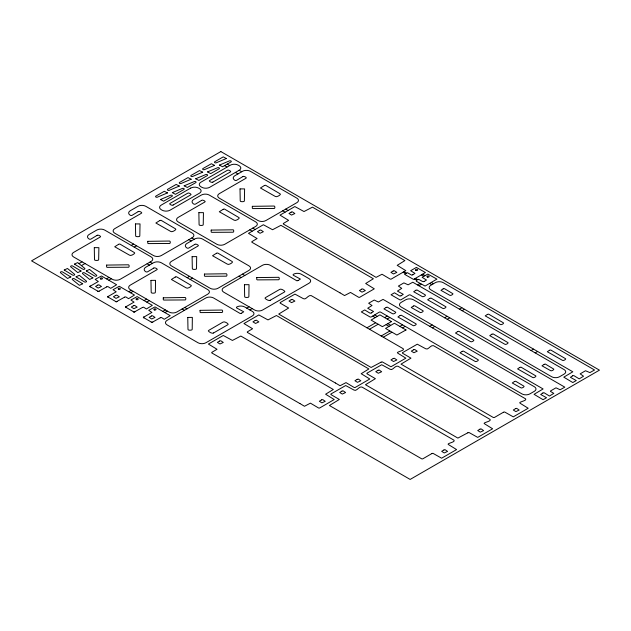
<?xml version="1.0" encoding="UTF-8"?>
<svg xmlns="http://www.w3.org/2000/svg" width="631" height="631" viewBox="0 0 631 631"><rect width="100%" height="100%" fill="white"/><g stroke="black" fill="none" stroke-linecap="round" stroke-linejoin="round"><path stroke-width="0.95" d="M239.165 170.275L209.705 187.289A5.576 3.218 0 0 1 201.817 187.289L200.895 186.752A5.576 3.218 0 0 1 200.895 182.201L230.354 165.188A5.576 3.218 0 0 1 238.242 165.188L239.165 165.724A5.576 3.218 0 0 1 239.165 170.275L241.72 171.75M78.985 263.608L82.054 261.833M81.423 265.612L85.011 263.537M131.264 245.42L133.598 244.079M134.222 247.131L136.556 245.782M106.592 278.815L109.037 277.411M108.903 280.148L111.348 278.744M128.874 291.68L131.311 290.268M130.672 292.721L133.117 291.309M144.199 300.53L146.644 299.118M187.194 277.711L189.521 276.37M146.826 302.044L149.271 300.632M190.152 279.423L192.479 278.074M162.901 311.328L165.338 309.916M165.006 312.542L167.444 311.13M246.737 308.141L249.064 306.8M249.852 309.947L252.179 308.598M417.414 284.896L420.025 283.39M418.874 285.74L421.476 284.234M366.958 327.789L375.54 322.835M384.744 317.519L387.182 316.107M369.474 329.24L378.056 324.287M387.26 318.97L389.706 317.567M381.179 336L389.761 331.046M400.022 326.337L402.468 324.933M383.293 337.222L391.875 332.261M402.602 327.828L405.039 326.424M429.719 326.322L432.164 324.918M444.579 317.748L447.024 316.336M459.447 309.166L461.884 307.754M432.369 327.852L434.814 326.448M447.229 319.278L449.674 317.866M462.097 310.697L464.534 309.285M531.113 350.544L533.558 349.132M535.167 352.887L537.612 351.475M422.738 274.24L425.073 275.581M421.484 274.966L423.811 276.307M227.263 164.092L229.597 165.432M431.415 282.499L433.497 283.698M429.695 283.493L431.785 284.691M224.581 165.637L226.915 166.978M235.395 172.452L237.95 173.927M403.966 271.74L406.356 273.12M415.513 278.413L417.848 279.754M403.106 272.237L405.496 273.617M414.457 279.02L416.791 280.361M285.685 209.113L288.012 210.462M282.727 210.825L285.054 212.166M252.771 228.114L255.105 229.463M249.813 229.826L252.148 231.167M374.735 314.94L377.157 316.336M387.907 323.727L390.66 325.312M372.692 316.123L375.177 317.551M386.148 324.705L388.956 326.33M191.832 237.934L194.159 239.275M188.874 239.638L191.201 240.987M242.462 274.138L244.789 275.487M238.865 276.22L241.192 277.561M150.068 262.046L152.402 263.387M147.11 263.75L149.444 265.099M184.717 307.478L187.052 308.819M182.13 308.969L184.457 310.318M90.201 286.924A1.096 0.631 0 0 1 90.201 286.024M99.209 291.23A1.096 0.631 0 0 1 97.655 291.23M108.059 297.233A1.096 0.631 0 0 1 108.059 296.333M117.066 301.539A1.096 0.631 0 0 1 115.512 301.539M125.916 307.542A1.096 0.631 0 0 1 125.916 306.642M134.924 311.848A1.096 0.631 0 0 1 133.37 311.848M143.773 317.85A1.096 0.631 0 0 1 143.773 316.951M152.781 322.157A1.096 0.631 0 0 1 151.227 322.157M299.899 403.524L304.473 406.277L310.428 403.154L318.623 408.02L319.531 408.06L334.225 399.541L325.612 394.217L333.31 389.493L240.845 336.047L232.421 340.44L223.256 335.471L208.404 344.061L217.017 349.266L211.724 352.421L211.756 352.926L299.899 403.556M335.471 382.985L340.046 385.738L346.001 382.623L354.196 387.481L355.103 387.521L369.798 379.002L361.184 373.71L368.883 368.954L276.457 315.524L267.994 319.909L258.828 314.94L243.96 323.553L252.589 328.735L247.297 331.89L247.328 332.387L335.471 383.017M339.975 292.808L344.55 295.56L350.505 292.445L358.692 297.304L359.599 297.343L374.293 288.824L365.688 283.5L373.371 278.752L280.921 225.33L272.553 229.731L263.379 224.746L248.48 233.344L257.093 238.55L251.824 241.689L251.824 242.209L339.975 292.839M371.485 274.619L376.06 277.372L382.007 274.248L390.203 279.107L391.11 279.147L405.804 270.636L397.199 265.335L404.897 260.587L312.471 207.157L304.008 211.535L294.835 206.566L280.006 215.124L288.604 220.361L283.303 223.516L283.335 224.021L371.485 274.619M118.628 244.307L114.724 246.76L129.497 255.153C130.735 256.572 136.509 252.889 134.206 252.471L119.835 244.016L118.636 244.284M159.777 220.558L155.873 223.003L170.638 231.403C171.853 232.815 177.682 229.14 175.3 228.714L161.015 220.282L159.777 220.527M173.194 204.972C172.784 206.234 168.004 203.837 170.252 203.277L187.502 193.323C188.417 192.021 192.55 194.742 190.499 195.018L173.194 204.972M175.3 277.033L171.395 279.478L186.169 287.878C187.407 289.306 193.236 285.535 190.822 285.188L176.506 276.741L175.308 277.001M212.876 182.067C212.316 183.298 207.654 180.837 209.934 180.371L227.184 170.409C228.036 169.124 232.24 171.774 230.126 172.105L212.868 182.099M213.546 332.963C212.773 334.406 206.337 330.77 208.893 330.273L222.964 322.149C224.194 320.745 229.984 324.389 227.673 324.839L213.546 332.963M216.449 253.276L212.544 255.721L227.31 264.121C228.532 265.517 234.282 261.928 232.019 261.431L217.687 252.999L216.449 253.244M219.62 341.048L217.387 342.381L219.943 343.99L223.279 342.444L220.779 340.732L219.62 341.048M223.2 209.303L219.296 211.756L234.069 220.148C235.308 221.576 241.129 217.813 238.723 217.458L224.407 209.011L223.208 209.271M241.492 313.244L240.285 313.568L213.664 298.013A5.576 3.218 0 0 0 205.777 298.013L167.089 320.351A5.576 3.218 0 0 0 167.089 324.902L198.008 342.759A5.576 3.218 0 0 0 205.895 342.759L252.353 315.942A5.576 3.218 0 0 0 252.353 311.391L244.71 306.981A5.576 3.218 0 0 0 236.822 306.981A1.096 0.631 0 0 0 236.522 307.242A1.396 0.805 0 0 0 236.822 308.062L243.724 311.785L241.492 313.244M255.192 320.509L252.96 321.849L255.516 323.451L258.852 321.905L256.312 320.177L255.192 320.509M259.688 230.331L257.464 231.664L260.019 233.273L263.348 231.727L260.808 230L259.704 230.268M264.35 185.546L260.445 187.999L275.211 196.399C276.457 197.811 282.231 194.119 279.919 193.709L265.548 185.254L264.35 185.522M270.218 300.246C269.634 301.681 262.985 298.037 265.564 297.556L279.636 289.432C280.882 288.004 286.711 291.767 284.297 292.121L270.218 300.246M291.199 212.134L288.974 213.475L291.53 215.084L294.858 213.538L292.366 211.827L291.199 212.134M291.23 299.701L289.006 301.034L291.561 302.643L294.89 301.097L292.35 299.37L291.23 299.701M298.163 280.527L296.925 280.827L270.336 265.296A5.576 3.218 0 0 0 262.449 265.296L223.76 287.633A5.576 3.218 0 0 0 223.76 292.185L254.679 310.042A5.576 3.218 0 0 0 262.567 310.042L309.024 283.224A5.576 3.218 0 0 0 309.024 278.665L301.381 274.256A5.576 3.218 0 0 0 293.494 274.256L293.454 274.288A1.096 0.631 0 0 0 293.194 274.524A1.396 0.805 0 0 0 293.494 275.337L300.395 279.068L298.163 280.527M321.581 399.912L319.357 401.253L321.913 402.862L325.241 401.316L322.701 399.589L321.597 399.857M341.947 391.133L339.723 392.474L342.27 394.075L345.607 392.529L343.106 390.826L341.963 391.07M357.154 379.381L354.93 380.745L357.485 382.323L360.814 380.777L358.321 379.065L357.154 379.381M361.658 289.195L359.425 290.536L361.981 292.145L365.317 290.599L362.817 288.888L361.666 289.14M371.359 312.921L370.152 313.244L364.757 309.947L361.318 311.935L369.853 316.865A1.096 0.631 0 0 0 371.407 316.865L379.468 312.029L380.43 312.029L521.94 393.91A5.576 3.218 0 0 0 529.827 393.91L534.362 391.291A5.576 3.218 0 0 0 534.362 386.74L383.056 299.386L378.348 301.981L374.207 300.04L368.67 303.243L372.022 305.514L367.692 308.251L373.536 311.493L371.359 312.921M377.993 370.326L375.76 371.659L378.316 373.268L381.652 371.722L379.113 369.995L377.993 370.294M381.061 362.178L371.115 367.471L278.705 314.064L288.635 308.031L280.148 303.109L280.148 302.588L294.969 294.109L303.369 298.668C305.838 300.388 308.259 294.598 311.162 295.576L403.327 348.785C405.118 350.82 394.809 351.924 397.964 353.289L405.859 358.163L390.96 366.769L382.228 361.871L381.069 362.155M393.168 271.007L390.936 272.347L393.492 273.949L396.828 272.403L394.288 270.675L393.168 271.007M393.2 358.566L390.968 359.907L393.523 361.516L396.86 359.97L394.32 358.242L393.2 358.534M400.101 315.508L397.916 316.959L412.769 325.407C413.636 326.7 417.817 324.026 415.711 323.711L401.3 315.216L400.101 315.476M401.079 295.758L399.912 296.097L394.478 292.784L391.039 294.772L399.581 299.701A1.096 0.631 0 0 0 401.127 299.701L409.188 294.866L410.15 294.866L551.66 376.746A5.576 3.218 0 0 0 559.547 376.746L564.082 374.128A5.576 3.218 0 0 0 564.082 369.577L412.777 282.223L408.115 284.81L403.887 282.893L398.398 286.08L401.742 288.351L397.42 291.088L403.264 294.33L401.079 295.789M412.784 274.793L411.657 275.148L407.429 272.687L404.581 274.327L413.581 279.43L425.42 272.513L416.365 267.418L410.647 270.723L414.977 273.389L412.784 274.793M413.423 306.035L411.238 307.494L419.733 312.266C420.569 313.536 424.781 310.949 422.667 310.57L414.63 305.743L413.431 306.003M413.557 349.787L411.333 351.128L413.889 352.729L417.225 351.183L414.685 349.456L413.557 349.787M424.269 281.426C422.257 283.13 417.612 276.086 416.279 281.229L425.073 286.064L436.904 279.115L427.81 274.059L422.155 277.325L426.469 280.03L424.269 281.426M429.821 298.345L427.637 299.796L442.497 308.243C443.364 309.521 447.513 306.911 445.486 306.548L431.06 298.069L429.821 298.313M431.778 453.618L422.699 458.887L421.792 458.887L329.421 405.504L339.352 399.462L330.865 394.549L330.865 394.02L345.685 385.541L354.078 390.108C356.554 391.827 358.968 386.038 361.878 387.008L454.044 440.225C455.716 442.386 445.557 443.372 448.68 444.721L456.584 449.572L441.621 458.209L432.937 453.303L431.785 453.586M443.143 288.872L440.959 290.331L449.453 295.103C450.297 296.381 454.509 293.762 452.388 293.407L444.311 288.564L443.151 288.84M443.916 450.006L441.684 451.339L444.24 452.948L447.576 451.402L445.076 449.69L443.916 449.974M457.672 331.583L455.487 333.042L470.34 341.481C471.223 342.783 475.427 340.062 473.282 339.786L458.871 331.291L457.68 331.52M462.2 351.357L460.015 352.816L474.875 361.263C475.719 362.541 479.931 359.922 477.809 359.567L463.406 351.065L462.2 351.357M467.823 432.811L457.877 438.095L365.483 384.721L375.398 378.655L366.911 373.741L366.911 373.213L381.723 364.734L390.124 369.301C392.592 371.012 395.014 365.223 397.924 366.201L490.09 419.41C491.841 421.595 481.532 422.573 484.726 423.914L492.614 428.788L477.714 437.393L469.022 432.519L467.823 432.811M479.954 429.19L477.73 430.531L480.286 432.14L483.614 430.594L481.074 428.867L479.97 429.135M487.392 314.419L485.207 315.879L500.067 324.326C500.927 325.604 505.1 322.985 503.057 322.63L488.631 314.151L487.392 314.388M491.92 334.193L489.743 335.653L504.595 344.1C505.478 345.394 509.603 342.728 507.584 342.404L493.166 333.925L491.92 334.193M503.396 412.272L494.349 417.517L493.403 417.541L401.016 364.126L410.962 358.148L402.483 353.202L402.483 352.674L417.296 344.195L425.696 348.762C428.165 350.481 430.587 344.692 433.489 345.662L525.655 398.879C527.35 400.906 517.191 401.979 520.299 403.375L528.186 408.257L513.287 416.854L504.555 411.956L503.396 412.272M514.454 381.526L512.269 382.978L520.583 387.655C521.451 388.933 525.552 386.346 523.58 385.959L515.653 381.234L514.454 381.526M515.527 408.659L513.303 410.024L515.858 411.601L519.187 410.055L516.647 408.328L515.535 408.628M519.77 367.439L517.586 368.89L532.446 377.338C533.305 378.632 537.486 375.973 535.38 375.642L520.977 367.139L519.77 367.439M542.865 393.026L540.68 394.485L546.533 397.727L543.094 399.715L534.063 394.32L543.094 388.956L401.095 306.981A5.576 3.218 0 0 1 401.095 302.43L405.63 299.812A5.576 3.218 0 0 1 413.518 299.812L564.824 387.166L560.123 389.761L555.982 387.828L550.587 390.904L550.508 391.417L553.805 393.381L549.467 396.031L544.072 392.734L542.881 392.971M544.174 364.363L541.99 365.814L550.311 370.492C551.194 371.793 555.383 369.064 553.245 368.796L545.334 364.048L544.174 364.363M549.491 350.276L547.314 351.727L562.166 360.175C563.073 361.476 567.214 358.763 565.155 358.479L550.737 350L549.491 350.276M572.585 375.863L570.408 377.322L576.253 380.564L572.814 382.552L563.783 377.157L572.814 371.793L430.815 289.818A5.576 3.218 0 0 1 430.815 285.267L435.351 282.649A5.576 3.218 0 0 1 443.238 282.649L594.544 370.003L589.89 372.598L585.497 370.752L580.165 373.86L583.525 376.218L579.187 378.868L573.753 375.555L572.601 375.808M391.52 321.589L382.394 326.661L371.075 320.075L379.917 314.861L391.52 321.621M406.009 329.958L396.883 335.029L385.565 328.435L394.407 323.23L406.009 329.989M94.287 247.707L94.508 259.53C93.711 260.713 99.351 260.832 98.665 259.53L98.886 247.675L94.303 247.644M97 235.41L91.014 239.031A1.396 0.805 0 0 1 89.602 239.204A1.096 0.631 0 0 1 89.184 239.054L89.137 239.031A5.576 3.218 0 0 1 89.137 234.472L96.78 230.063A5.576 3.218 0 0 1 104.667 230.063L151.117 256.88A5.576 3.218 0 0 1 151.117 261.439L120.19 279.288A5.576 3.218 0 0 1 112.302 279.288L73.614 256.951A5.576 3.218 0 0 1 73.614 252.4L99.998 237.169C102.285 236.641 97.497 234.251 97 235.41M106.6 265.091L106.607 266.992L107.175 267.347L127.754 267.228C129.71 268.088 129.592 264.058 127.793 264.807L106.6 265.091M135.436 223.95L135.657 235.773C134.86 236.996 140.603 237.011 139.814 235.773L140.027 223.926L135.444 223.926M138.142 211.661L132.163 215.274A1.396 0.805 0 0 1 130.743 215.447A1.096 0.631 0 0 1 130.333 215.297L130.286 215.274A5.576 3.218 0 0 1 130.286 210.722L137.921 206.313A5.576 3.218 0 0 1 145.808 206.313L192.266 233.131A5.576 3.218 0 0 1 192.266 237.682L161.339 255.539A5.576 3.218 0 0 1 153.451 255.539L114.763 233.202A5.576 3.218 0 0 1 114.763 228.643L141.139 213.412C143.434 212.86 138.694 210.509 138.142 211.661M147.749 241.334L147.749 243.235L148.317 243.59L168.895 243.471C170.835 244.339 170.725 240.285 168.934 241.05L147.749 241.334M150.959 280.424L151.188 292.248C150.525 293.494 155.904 293.51 155.376 292.271L155.534 280.338L150.975 280.369M153.672 268.128L147.686 271.748A1.396 0.805 0 0 1 146.274 271.922A1.096 0.631 0 0 1 145.856 271.772A5.576 3.218 0 0 1 145.808 267.197L153.451 262.788A5.576 3.218 0 0 1 161.339 262.788L207.788 289.605A5.576 3.218 0 0 1 207.788 294.156L176.861 312.014A5.576 3.218 0 0 1 168.974 312.014L130.286 289.676A5.576 3.218 0 0 1 130.286 285.117L156.669 269.887C158.957 269.327 154.051 266.945 153.672 268.128M163.271 297.808L163.279 299.709L163.847 300.064L184.426 299.946C186.468 300.806 186.145 296.665 184.504 297.509L163.271 297.808M187.762 317.448L187.983 329.272C187.312 330.494 192.605 330.534 192.21 329.319L192.345 317.393L187.762 317.448M192.108 256.675L192.329 268.49C191.753 269.823 197.148 269.666 196.525 268.514L196.683 256.58L192.108 256.675M194.813 244.378L188.835 247.991A1.396 0.805 0 0 1 187.415 248.172A1.096 0.631 0 0 1 187.005 248.015L186.957 247.991A5.576 3.218 0 0 1 186.957 243.44L194.593 239.031A5.576 3.218 0 0 1 202.48 239.031L248.937 265.848A5.576 3.218 0 0 1 248.937 270.399L218.01 288.257A5.576 3.218 0 0 1 210.123 288.257L171.435 265.919A5.576 3.218 0 0 1 171.435 261.368L197.819 246.137C200.137 245.617 195.231 243.203 194.813 244.378M198.86 212.702L199.088 224.526C198.292 225.709 203.939 225.843 203.237 224.526L203.45 212.639L198.875 212.639M201.573 200.406L195.586 204.026A1.396 0.805 0 0 1 194.174 204.199A1.096 0.631 0 0 1 193.756 204.05L193.709 204.026A5.576 3.218 0 0 1 193.709 199.467L201.352 195.058A5.576 3.218 0 0 1 209.24 195.058L255.689 221.875A5.576 3.218 0 0 1 255.689 226.434L224.762 244.284A5.576 3.218 0 0 1 216.875 244.284L178.187 221.946A5.576 3.218 0 0 1 178.187 217.395L204.57 202.165C206.921 201.62 201.991 199.246 201.573 200.406M200.066 310.342L200.074 312.242L200.642 312.597L221.221 312.479C223.193 313.331 223.059 309.261 221.26 310.058L200.066 310.342M204.42 274.059L204.42 275.96L204.996 276.315L225.567 276.189C227.546 277.033 227.349 272.868 225.606 273.767L204.42 274.059M211.172 230.086L211.18 231.987L211.748 232.342L232.326 232.224C234.322 233.099 234.156 228.816 232.326 229.826L211.172 230.086M240.009 188.945L240.23 200.768C239.433 201.912 244.97 202.133 244.386 200.768L244.599 188.914L240.025 188.89M242.714 176.648L236.735 180.269A1.396 0.805 0 0 1 235.316 180.442A1.096 0.631 0 0 1 234.906 180.292L234.858 180.269A5.576 3.218 0 0 1 234.858 175.71L242.493 171.301A5.576 3.218 0 0 1 250.381 171.301L296.838 198.126A5.576 3.218 0 0 1 296.838 202.677L265.911 220.535A5.576 3.218 0 0 1 258.024 220.535L219.336 198.197A5.576 3.218 0 0 1 219.336 193.638L245.711 178.407C248.007 177.871 243.266 175.505 242.714 176.648M244.434 284.731L244.654 296.554C244 297.824 249.379 297.737 248.882 296.594L249.016 284.668L244.434 284.699M252.321 206.329L252.321 208.23L252.897 208.585L273.468 208.467C275.4 209.334 275.329 205.296 273.507 206.045L252.321 206.329M256.738 277.624L256.746 279.525L257.314 279.88L277.892 279.762C279.943 280.566 279.596 276.417 277.971 277.317L256.746 277.593M97.805 285.109L95.589 286.435L98.152 288.059L101.457 286.498L98.909 284.786L97.805 285.109M106.718 286.86L98.412 291.506L89.72 286.458L98.333 281.497L95.178 279.391L101.41 275.976L116.617 284.731L110.701 288.359L107.862 286.553L106.718 286.86M115.662 295.418L113.446 296.744L116.009 298.368L119.314 296.807L116.767 295.095L115.678 295.363M124.575 297.169L116.262 301.815L107.578 296.799L116.183 291.806L113.028 289.7L119.267 286.285L134.474 295.04L128.558 298.668L125.719 296.862L124.575 297.169M133.52 305.727L131.303 307.052L133.867 308.677L137.172 307.116L134.616 305.404L133.527 305.696M142.425 307.478L134.119 312.124L125.435 307.045L134.04 302.115L130.885 300.009L137.124 296.594L152.331 305.349L146.408 308.977L143.529 307.155L142.425 307.478M151.377 316.036L149.161 317.361L151.716 318.986L155.021 317.425L152.521 315.729L151.393 315.981M160.282 317.787L151.976 322.433L143.284 317.417L151.897 312.424L148.742 310.318L154.981 306.903L170.181 315.658L164.265 319.286L161.426 317.48L160.298 317.732M386.125 307.439L383.971 308.906L392.261 313.568C393.113 314.822 397.285 312.258 395.203 311.872L387.316 307.147L386.133 307.407M415.853 290.276L413.691 291.743L421.981 296.404C422.857 297.658 426.982 295.087 424.978 294.709L417.075 290L415.861 290.213M160.479 199.506L163.634 201.155L172.074 196.32A1.23 0.71 0 0 0 172.145 195.452A1.23 0.71 0 0 0 170.709 195.192L160.479 199.506M167.467 192.897L157.229 197.235A1.23 0.71 0 0 1 155.802 196.975A1.23 0.71 0 0 1 155.865 196.107L164.305 191.272L167.467 192.897M172.326 192.668L175.481 194.316L183.929 189.481A1.23 0.71 0 0 0 183.992 188.614A1.23 0.71 0 0 0 182.556 188.353L172.342 192.605M179.314 186.05L169.084 190.396A1.23 0.71 0 0 1 167.649 190.136A1.23 0.71 0 0 1 167.712 189.268L176.159 184.433L179.314 186.05M184.173 185.822L187.328 187.47L195.776 182.643A1.23 0.71 0 0 0 195.839 181.775A1.23 0.71 0 0 0 194.403 181.515L184.173 185.822M191.161 179.212L180.931 183.55A1.23 0.71 0 0 1 179.496 183.298A1.23 0.71 0 0 1 179.567 182.43L188.006 177.595L191.161 179.243M195.705 178.802L198.86 180.45L207.299 175.615A1.23 0.71 0 0 0 207.37 174.748A1.23 0.71 0 0 0 205.935 174.487L195.713 178.77M202.693 172.184L192.455 176.53A1.23 0.71 0 0 1 191.019 176.27A1.23 0.71 0 0 1 191.09 175.402L199.53 170.567L202.693 172.184M207.552 171.955L210.707 173.612L219.146 168.777A1.23 0.71 0 0 0 219.217 167.909A1.23 0.71 0 0 0 217.782 167.649L207.567 171.9M214.54 165.346L204.31 169.692A1.23 0.71 0 0 1 202.874 169.431A1.23 0.71 0 0 1 202.937 168.564L211.385 163.729L214.54 165.346M219.399 165.117L222.554 166.765L231.001 161.93A1.23 0.71 0 0 0 231.064 161.063A1.23 0.71 0 0 0 229.629 160.802L219.399 165.117M226.387 158.507L216.157 162.845A1.23 0.71 0 0 1 214.721 162.585A1.23 0.71 0 0 1 214.785 161.717L223.232 156.882L226.387 158.539M64.228 270.029L72.66 275.108A1.23 0.71 0 0 0 74.158 275.148A1.23 0.71 0 0 0 74.608 274.319L67.47 268.475L64.228 270.029M70.838 276.922L67.549 278.484L60.45 272.663A1.23 0.71 0 0 1 60.907 271.835A1.23 0.71 0 0 1 62.406 271.874L70.838 276.954M74.442 264.129L82.874 269.208A1.23 0.71 0 0 0 84.373 269.248A1.23 0.71 0 0 0 84.822 268.42L77.684 262.583L74.45 264.105M76.075 276.867L84.507 281.947A1.23 0.71 0 0 0 86.005 281.986A1.23 0.71 0 0 0 86.455 281.158L79.317 275.313L76.091 276.804M81.052 271.03L77.802 272.608L70.672 266.771A1.23 0.71 0 0 1 71.122 265.943A1.23 0.71 0 0 1 72.62 265.982L81.052 271.03M82.685 283.769L79.396 285.33L72.297 279.501A1.23 0.71 0 0 1 72.746 278.673A1.23 0.71 0 0 1 74.253 278.713L82.685 283.769M86.289 270.975L94.721 276.055A1.23 0.71 0 0 0 96.22 276.094A1.23 0.71 0 0 0 96.669 275.258L89.531 269.421L86.305 270.912M92.899 277.869L89.649 279.454L82.519 273.609A1.23 0.71 0 0 1 82.969 272.781A1.23 0.71 0 0 1 84.467 272.821L92.899 277.869M220.85 151.566L31.55 260.855L410.15 479.434L599.45 370.145L220.85 151.566M190.672 188.101L161.213 205.107A5.576 3.218 0 0 0 161.213 209.658L162.135 210.194A5.576 3.218 0 0 0 170.023 210.194L199.483 193.189A5.576 3.218 0 0 0 199.483 188.63L198.56 188.101A5.576 3.218 0 0 0 190.672 188.101M427.487 277.112A1.096 0.631 0 0 0 429.135 276.559A1.096 0.631 0 0 0 427.487 276.007A1.096 0.631 0 0 0 427.487 277.112M415.932 270.454A1.096 0.631 0 0 0 417.643 269.973A1.096 0.631 0 0 0 416.066 269.358A1.096 0.631 0 0 0 415.932 270.454M154.335 309.947A1.096 0.631 0 0 0 156.046 309.474A1.096 0.631 0 0 0 154.469 308.859A1.096 0.631 0 0 0 154.335 309.947M136.477 299.638A1.096 0.631 0 0 0 138.189 299.165A1.096 0.631 0 0 0 136.619 298.55A1.096 0.631 0 0 0 136.477 299.638M118.628 289.329A1.096 0.631 0 0 0 120.332 288.856A1.096 0.631 0 0 0 118.762 288.241A1.096 0.631 0 0 0 118.628 289.329M100.771 279.02A1.096 0.631 0 0 0 102.482 278.547A1.096 0.631 0 0 0 100.905 277.932A1.096 0.631 0 0 0 100.771 279.02"/></g></svg>
